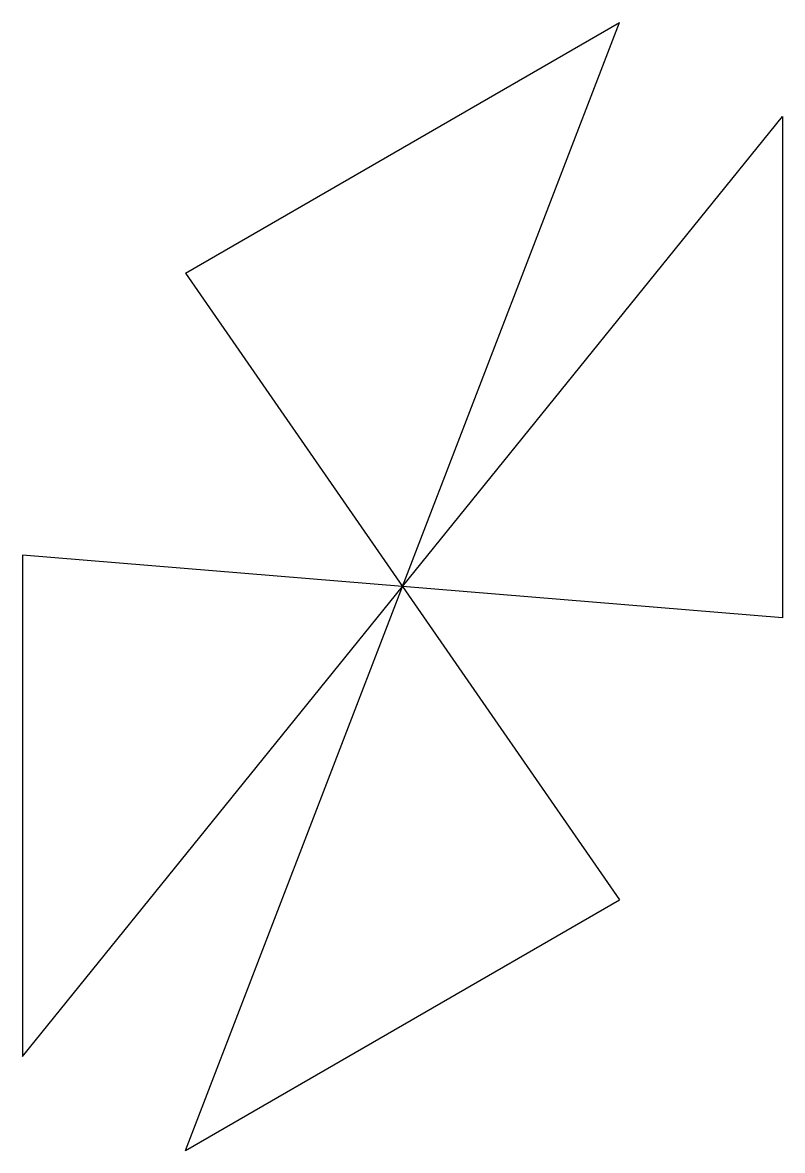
# Model space of a CAD drawing. Header units: millimetres. Extents: x -9991.021 to -9990.718, y -25.223 to -24.773.
import ezdxf

# ---------------------------------------------------------------- set-up
doc = ezdxf.new("R2010")
doc.units = ezdxf.units.MM
doc.layers.add('Tub_iso_válvulas', color=2, linetype='Continuous')

msp = doc.modelspace()

# ---------------------------------------------------------------- linework, layer by layer
at = {"layer": 'Tub_iso_válvulas'}
for p, q in [((-9990.95639, -24.87297), (-9990.78318, -24.77297)), ((-9990.86979, -24.99797), (-9990.78318, -24.77297)), ((-9990.86979, -24.99797), (-9990.71823, -24.81047)), ((-9990.71823, -24.81047), (-9990.71823, -25.01047)), ((-9990.95639, -24.87297), (-9990.86979, -24.99797)), ((-9990.86979, -24.99797), (-9991.02134, -24.98547)), ((-9991.02134, -24.98547), (-9991.02134, -25.18547)), ((-9991.02134, -25.18547), (-9990.86979, -24.99797)), ((-9990.95639, -25.22297), (-9990.86979, -24.99797)), ((-9990.71823, -25.01047), (-9990.86979, -24.99797)), ((-9990.86979, -24.99797), (-9990.78318, -25.12297)), ((-9990.95639, -25.22297), (-9990.78318, -25.12297))]:
    msp.add_line(p, q, dxfattribs=at)

doc.saveas('drawing.dxf')
